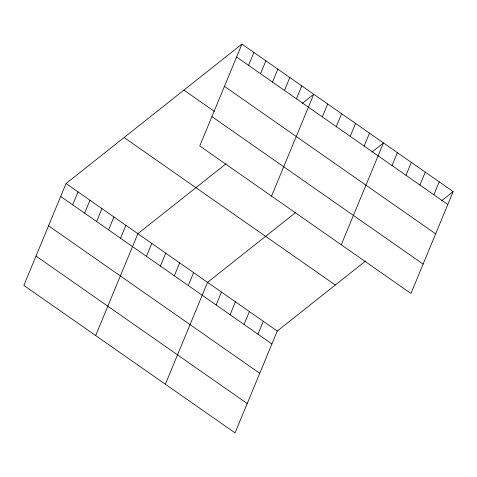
<?xml version="1.0" encoding="UTF-8"?>
<svg xmlns="http://www.w3.org/2000/svg" width="477" height="477" viewBox="0 0 477 477"><rect width="100%" height="100%" fill="white"/><g stroke="black" fill="none" stroke-linecap="round" stroke-linejoin="round"><path stroke-width="0.72" d="M241.946 44.099L199.75 145.968L410.953 293.462L453.15 191.593L241.946 44.099L66.047 183.538L23.85 285.407L235.054 432.901L277.25 331.032L365.483 261.086M72.671 204.8L78.013 191.897M84.638 213.159L89.98 200.257M96.604 221.519L101.953 208.61M108.571 229.878L113.92 216.969M120.544 238.232L125.886 225.329M95.662 335.558L137.859 233.688L226.092 163.742M146.451 256.328L151.793 243.419M160.391 266.059L165.734 253.156M248.565 65.361L253.913 52.452M174.332 275.795L179.674 262.893M260.537 73.714L265.88 60.812M188.272 285.532L193.614 272.623M272.504 82.074L277.847 69.171M284.471 90.433L289.819 77.53M165.358 384.229L207.555 282.36L295.788 212.414M296.438 98.793L301.786 85.884M216.147 305L221.495 292.097M271.556 196.113L313.753 94.243L302.144 103.449M230.087 314.737L235.435 301.828M322.351 116.883L327.693 103.98M244.027 324.467L249.376 311.564M336.285 126.62L341.633 113.711M257.968 334.204L263.31 321.301M350.225 136.35L355.574 123.448M364.166 146.087L369.514 133.184M341.258 244.79L383.454 142.915L371.845 152.121M392.046 165.555L397.389 152.652M405.987 175.292L411.329 162.389M419.927 185.028L425.269 172.119M433.867 194.759L439.21 181.856M441.541 200.793L453.15 191.593M236.598 57.001L447.802 204.496M224.44 86.361L435.644 233.855M183.895 90.111L214.417 111.427M211.907 116.609L423.117 264.103M124.092 137.525L335.301 285.019M66.047 183.538L277.25 331.032M60.698 196.446L271.908 343.941M48.541 225.8L259.744 373.3M36.013 256.048L247.217 403.548"/></g></svg>
